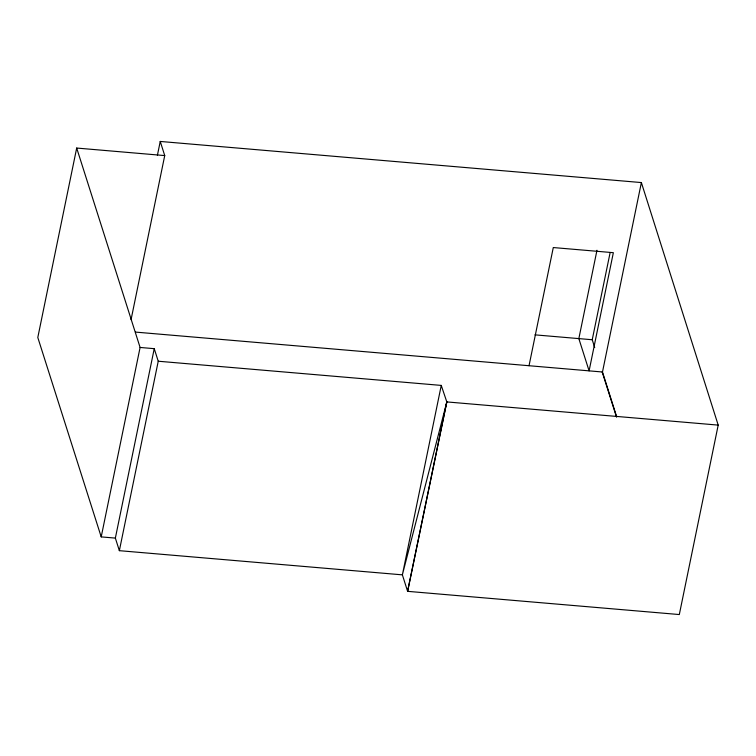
<?xml version="1.0" encoding="UTF-8"?>
<svg xmlns="http://www.w3.org/2000/svg" width="756" height="756" viewBox="0 0 756 756"><rect width="100%" height="100%" fill="white"/><g stroke="black" fill="none" stroke-linecap="round" stroke-linejoin="round"><path stroke-width="1.13" d="M131.071 319.608L164.732 155.585L76.687 148.053L37.8 337.497L101.209 536.892L115.356 538.102L119.353 550.67L402.372 574.853L407.616 591.334L679.313 614.552L718.2 425.108L641.371 182.565L160.244 141.448L157.399 155.311M101.209 536.892L140.096 347.458L76.687 148.053M115.356 538.102L154.243 348.667L140.096 347.458M119.353 550.67L158.24 361.226L154.243 348.667M441.258 385.409L402.372 574.853L446.815 401.918L441.258 385.409L158.24 361.226M446.815 401.918L407.616 591.334L446.815 401.918L718.2 425.108M529.03 365.724L553.288 247.552L613.352 252.684L589.094 370.856L578.841 338.603L596.975 250.264M594.707 347.533L592.231 339.746L610.13 252.561M616.716 416.915L602.485 371.999L641.371 182.565M534.946 334.851L592.231 339.746M135.456 332.092L602.485 371.999M602.173 371.971L616.461 416.896M160.244 141.448L164.732 155.585"/></g></svg>
